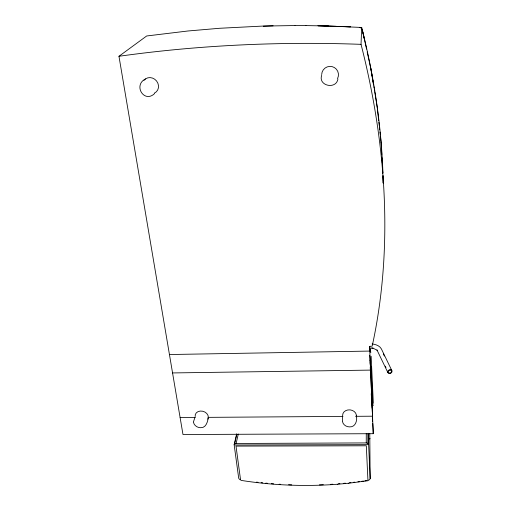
<?xml version="1.0" encoding="UTF-8"?>
<svg xmlns="http://www.w3.org/2000/svg" width="511" height="511" viewBox="0 0 511 511"><rect width="100%" height="100%" fill="white"/><g stroke="black" fill="none" stroke-linecap="round" stroke-linejoin="round"><path stroke-width="0.77" d="M368.009 480.385L369.562 479.733L370.162 478.622L368.61 444.302L367.894 443.318L366.253 442.916L366.278 433.481M370.162 478.622L369.779 433.59M356.378 415.386C357.483 420.234 355.733 427.215 349.581 426.902C346.292 426.947 342.83 424.692 342.459 421.256M294.943 25.55L262.29 26.099L219.519 28.284L187.991 30.986L146.683 35.974L118.961 56.28L182.983 434.522L373.254 433.698L369.594 346.388L372.18 346.126A849.538 581.703 44.9 0 0 361.034 44.342L361.692 27.466L328.151 25.984M342.396 420.885L342.645 415.481A6.886 5.564 5 0 1 350.092 409.879A6.886 5.564 5 0 1 356.218 416.829M239.487 479.363L238.707 478.264L234.14 444.659L235.079 443.478L366.253 442.916M373.369 404.904L373.011 405.6M369.99 438.374L369.74 439.083M321.687 75.309C317.925 85.899 336.244 89.885 337.931 78.956M236.152 443.293L238.292 434.031M236.817 434.427L234.651 443.695L234.907 445.004L367.435 444.653L367.894 443.318L367.888 433.877M234.14 444.659L236.676 433.839M208.271 417.864C207.555 422.003 205.984 428.039 200.574 427.713C197.335 427.72 194.039 425.491 193.458 422.195M193.497 421.831L194.94 417.302M273.123 25.812L263.306 26.189M154.475 93.673C144.089 103.452 132.924 85.241 145.45 78.943M361.839 481.279L363.378 481.055M364.924 480.832L366.47 480.608M367.894 480.742L348.266 483.278M349.339 482.806L350.904 482.62M353.254 482.346L354.819 482.16M357.956 481.796L359.52 481.611M240.981 480.372C272.785 485.405 305.176 486.644 337.279 484.262L337.388 484.249M338.327 483.815L339.904 483.674M343.833 483.323L345.41 483.182M337.279 484.262L348.387 483.265M169.441 354.532L369.792 351.076L369.766 346.317M172.558 372.934L370.59 370.105L370.015 358.875A2804.917 706.176 -31.4 0 0 369.721 355.247M180.115 417.557L195.279 417.455M208.054 417.359L342.977 416.408M355.752 416.318L372.519 416.203L370.258 362.561M371.804 403.843L372.589 403.837L372.602 404.214L371.816 404.22L371.733 401.627M295.058 25.556L305.936 25.582M306.038 25.595L328.068 25.984M318.098 25.748L328.164 26.067M318.085 25.761L336.123 26.329M339.304 26.431L350.501 26.802M337.707 26.387L350.431 26.808M370.437 348.112L373.63 348.483L377.201 350.271L376.99 350.003L387.919 372.66M261.134 482.671L262.692 482.825M265.816 483.125L267.381 483.272M256.471 482.122L258.023 482.314M372.104 343.954C375.598 344.369 379.475 345.583 381.334 348.815L391.828 370.552M371.804 347.755L373.075 347.965M359.354 27.332L359.814 27.485A4.867 4.72 85.7 0 1 360.632 27.926M239.972 479.65L240.515 479.874M361.564 28.757L361.935 29.268M383.339 353.931L384.349 356.033M385.313 366.151L385.977 367.55M362.273 29.862L362.101 29.523L364.305 38.842M366.553 49.082L362.727 31.688M367.198 51.962L370.999 69.343A688.879 479.018 51.9 0 1 382.924 173.063M370.251 366.892L370.443 373.413M370.865 68.646L373.598 85.101L370.992 69.355A689.179 479.158 51.9 0 0 361.692 27.466M373.848 86.57L374.103 88.122M374.365 89.655L374.614 91.214M374.799 92.261L377.201 107.131L378.708 120.768M240.509 479.529L236.005 446.109L366.317 445.79L367.914 479.899M370.392 349.166L370.788 352.692M378.887 122.321L379.232 125.502M379.405 126.996L379.718 129.871M379.96 132.017L380.28 134.955M380.446 136.405L381.11 142.486M371.146 356.269L373.33 403.351M370.085 359.987L370.168 361.366M371.222 393.706L371.529 398.459M372.168 408.187L372.014 404.488M381.117 142.473L381.787 154.558M381.966 157.688L382.26 163.092M382.471 166.822L382.816 173.127M382.982 176.244L383.097 182.893M370.22 362.242L370.418 366.464M371.024 366.163L372.589 403.837M368.591 433.271L368.61 444.302M144.006 80.342A8.444 7.659 48 0 1 156.519 80.936A8.444 7.659 48 0 1 154.379 93.136M321.675 74.58A8.412 8.374 -33.2 0 1 332.137 66.628A8.412 8.374 -33.2 0 1 337.56 78.541M195.176 416.548A6.7 5.334 15.7 0 1 202.612 411.208A6.7 5.334 15.7 0 1 207.817 419.18M369.689 348.112A2991.043 711.804 -30.6 0 1 369.792 351.076M383.007 175.407A688.879 479.018 51.9 0 1 383.199 183.174M118.961 56.28A920.867 572.697 6.7 0 1 361.034 44.342M372.34 417.589A2320.975 688.79 -34.1 0 1 372.64 421.53M372.775 423.517A2320.975 688.79 -34.1 0 1 373.254 433.698M332.808 484.217A409.119 392.953 22.1 0 1 330.438 484.364M323.329 484.722A409.119 392.953 22.1 0 1 319.381 484.862M291.724 484.843A409.119 392.953 22.1 0 1 288.574 484.722M280.699 484.319A409.119 392.953 22.1 0 1 279.134 484.224M273.634 483.834A409.119 392.953 22.1 0 1 271.284 483.649M389.254 373.477A2.229 1.82 -23.6 0 0 391.982 370.897A2.229 1.82 -23.6 0 0 388.386 370.437A2.229 1.82 -23.6 0 0 389.254 373.477M389.376 373.107A1.788 1.463 -23.6 0 0 391.567 371.037A1.788 1.463 -23.6 0 0 388.673 370.667A1.788 1.463 -23.6 0 0 389.376 373.107"/></g></svg>
